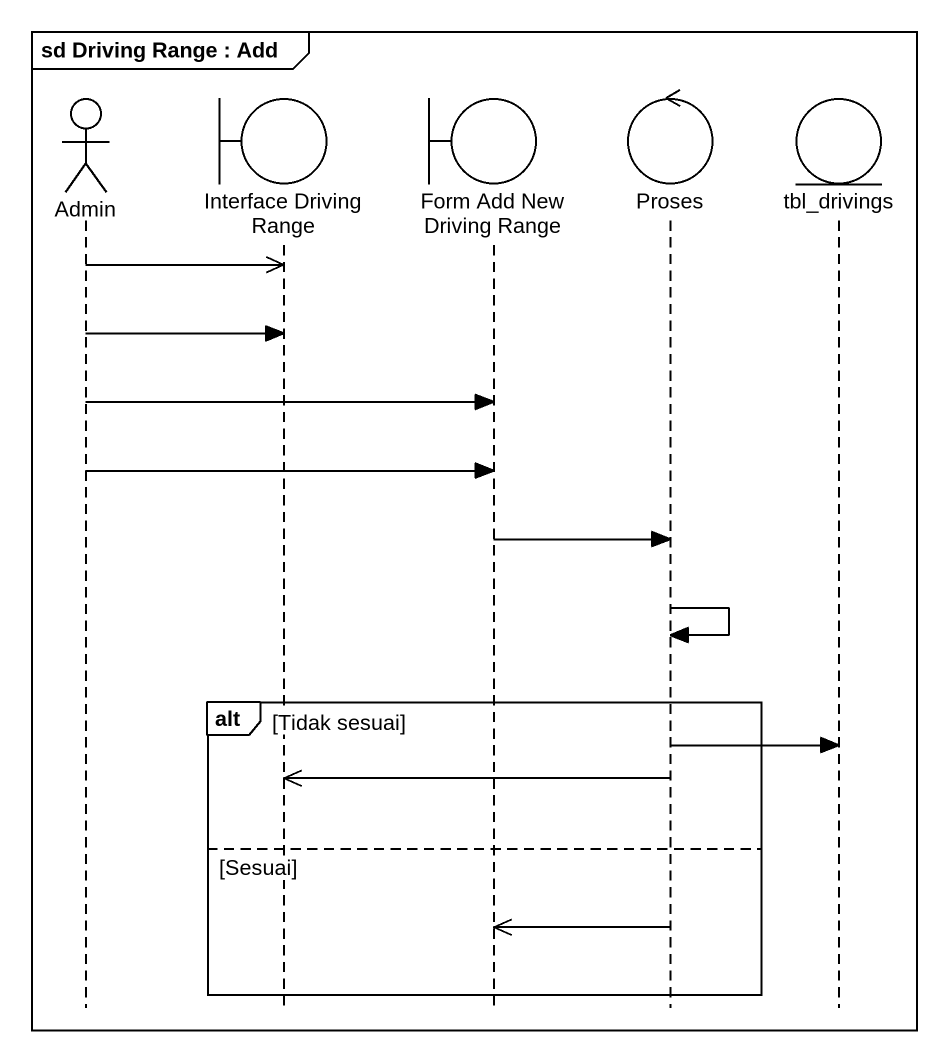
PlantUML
@startuml
mainframe sd Driving Range : Add
hide footbox
actor Admin
boundary "Interface Driving Range" as Interface_Driving_Range
boundary "Form Add New Driving Range" as Form_Add_New_Driving_Range
control Proses
entity tbl_drivings

Admin ->> Interface_Driving_Range
Admin -> Interface_Driving_Range
Admin -> Form_Add_New_Driving_Range
Admin -> Form_Add_New_Driving_Range
Form_Add_New_Driving_Range -> Proses
Proses -> Proses
alt Tidak sesuai
  Proses -> tbl_drivings
  Proses ->> Interface_Driving_Range
else Sesuai
  Proses ->> Form_Add_New_Driving_Range
end
@enduml
